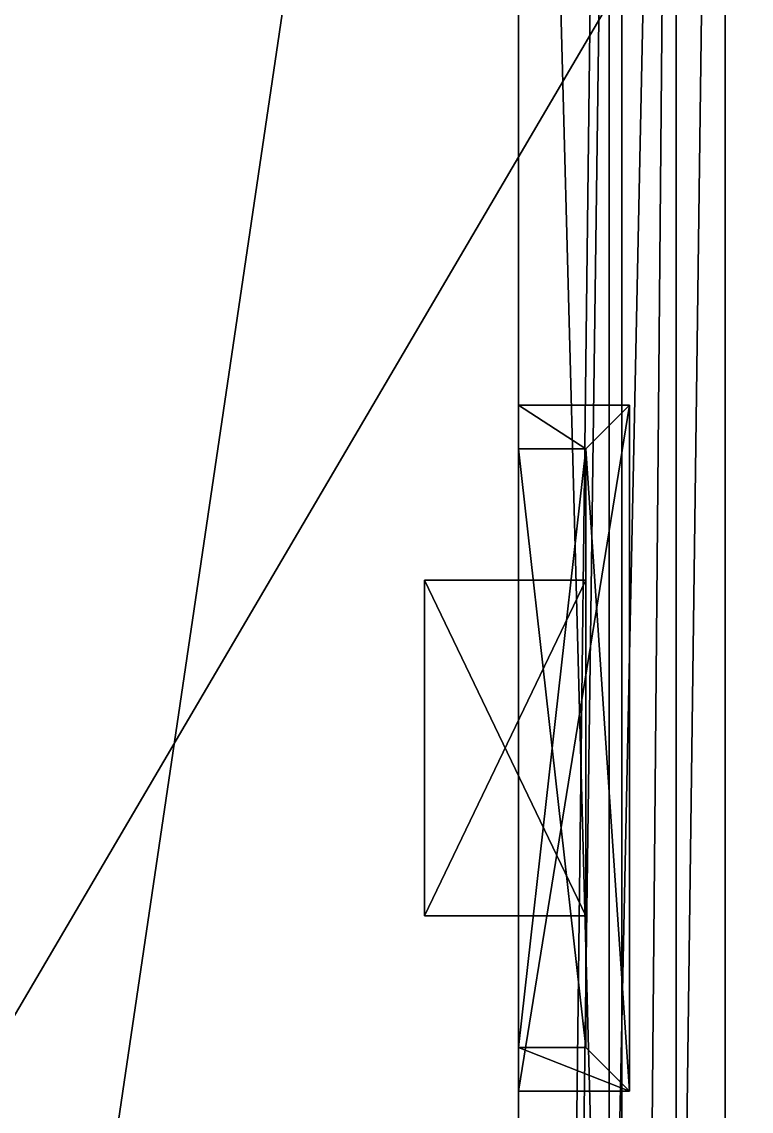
# Model space of a CAD drawing. Header units: metres. Extents: x -124 to 108, y 0 to 201.
# Drawn here: x 68.35 to 68.695, y 26.033 to 26.547 of the extents above; entities that cross this region are included whole.
import ezdxf

# ---------------------------------------------------------------- set-up
doc = ezdxf.new("R2010")
doc.units = ezdxf.units.M
doc.layers.get('0').update_dxf_attribs({"true_color": 0xff5454})

# ---------------------------------------------------------------- blocks, each defined once
blk = doc.blocks.new('window_ii')
for p, q in [((0.02064, 0.52707), (0.02064, 0.06985)), ((0.02064, 0.52707, 0.03175), (0.02064, 0.06985, 0.03175)), ((0.02064, 0.52707), (0.02064, 0.52707, 0.03175)), ((0.30321, 0.52707), (0.02064, 0.52707)), ((0.30321, 0.52707, 0.03175), (0.02064, 0.52707, 0.03175)), ((0.30321, 0.06985), (0.30321, 0.52707)), ((0.30321, 0.52707), (0.30321, 0.52707, 0.03175)), ((0.30321, 0.06985, 0.03175), (0.30321, 0.52707, 0.03175)), ((0.24111, 0.46497, -0.04445), (0.08274, 0.46497, -0.04445)), ((0.24111, 0.46497, 0.03175), (0.08274, 0.46497, 0.03175)), ((0.08274, 0.46497, -0.04445), (0.08274, 0.46497, 0.03175)), ((0.08274, 0.46497, -0.04445), (0.08274, 0.13195, -0.04445)), ((0.08274, 0.46497, 0.03175), (0.08274, 0.13195, 0.03175)), ((0.24111, 0.46497, -0.04445), (0.24111, 0.46497, 0.03175)), ((0.24111, 0.13195, -0.04445), (0.24111, 0.46497, -0.04445)), ((0.24111, 0.13195, 0.03175), (0.24111, 0.46497, 0.03175)), ((0.08274, 0.13195, -0.04445), (0.24111, 0.13195, -0.04445)), ((0.08274, 0.13195, -0.04445), (0.08274, 0.13195, 0.03175)), ((0.08274, 0.13195, 0.03175), (0.24111, 0.13195, 0.03175)), ((0.24111, 0.13195, -0.04445), (0.24111, 0.13195, 0.03175)), ((0, 0.06985), (0, 0.06985, 0.05239)), ((0, 0.06985, 0.05239), (0.32385, 0.06985, 0.05239)), ((0.02064, 0.06985), (0, 0.06985)), ((0, 0.06985), (0, 0)), ((0, 0.06985, 0.05239), (0, 0, 0.05239)), ((0.02064, 0.06985), (0.30321, 0.06985)), ((0.02064, 0.06985, 0.03175), (0.30321, 0.06985, 0.03175)), ((0.02064, 0.06985), (0.02064, 0.06985, 0.03175)), ((0.30321, 0.06985), (0.30321, 0.06985, 0.03175)), ((0.30321, 0.06985), (0.32385, 0.06985)), ((0.32385, 0.06985), (0.32385, 0.06985, 0.05239)), ((0.32385, 0.06985, 0.05239), (0.32385, 0, 0.05239)), ((0.32385, 0.06985), (0.32385, 0)), ((0, 0), (0, 0, 0.05239)), ((0, 0, 0.05239), (0.32385, 0, 0.05239)), ((0, 0), (0.32385, 0)), ((0.32385, 0), (0.32385, 0, 0.05239))]:
    blk.add_line(p, q)
at = {"color": 45, "true_color": 0xaa8f5f}
mesh = blk.add_polyface(dxfattribs=at)
corners = [(0.02064, 0.52707, 0.03175), (0.02064, 0.06985), (0.02064, 0.06985, 0.03175), (0.02064, 0.52707)]
mesh.append_faces([[corners[k] for k in face] for face in [(0, 1, 2), (1, 0, 3)]], dxfattribs={"vtx0": -1, "color": 45})
mesh = blk.add_polyface(dxfattribs=at)
corners = [(0.02064, 0.52707, 0.03175), (0.30321, 0.52707), (0.02064, 0.52707), (0.30321, 0.52707, 0.03175)]
mesh.append_faces([[corners[k] for k in face] for face in [(0, 1, 2), (1, 0, 3)]], dxfattribs={"vtx0": -1, "color": 45})
mesh = blk.add_polyface(dxfattribs=at)
corners = [(0.02064, 0.06985, 0.03175), (0.08274, 0.13195, 0.03175), (0.02064, 0.52707, 0.03175), (0.30321, 0.06985, 0.03175), (0.24111, 0.13195, 0.03175), (0.24111, 0.46497, 0.03175), (0.08274, 0.46497, 0.03175), (0.30321, 0.52707, 0.03175)]
mesh.append_faces([[corners[k] for k in face] for face in [(0, 1, 2), (1, 3, 4), (4, 3, 5), (2, 6, 7), (6, 2, 1), (7, 5, 3)]], dxfattribs={"vtx0": -1, "vtx1": -1, "color": 45})
mesh.append_faces([[corners[k] for k in face] for face in [(1, 0, 3), (7, 6, 5)]], dxfattribs={"vtx0": -1, "vtx2": -1, "color": 45})
mesh = blk.add_polyface(dxfattribs=at)
corners = [(0.30321, 0.52707), (0.30321, 0.06985, 0.03175), (0.30321, 0.06985), (0.30321, 0.52707, 0.03175)]
mesh.append_faces([[corners[k] for k in face] for face in [(0, 1, 2), (1, 0, 3)]], dxfattribs={"vtx0": -1, "color": 45})
mesh = blk.add_polyface(dxfattribs=at)
corners = [(0.24111, 0.46497, 0.03175), (0.08274, 0.46497, -0.04445), (0.24111, 0.46497, -0.04445), (0.08274, 0.46497, 0.03175)]
mesh.append_faces([[corners[k] for k in face] for face in [(0, 1, 2), (1, 0, 3)]], dxfattribs={"vtx0": -1, "color": 45})
mesh = blk.add_polyface(dxfattribs=at)
corners = [(0.08274, 0.46497, -0.04445), (0.08274, 0.13195, 0.03175), (0.08274, 0.13195, -0.04445), (0.08274, 0.46497, 0.03175)]
mesh.append_faces([[corners[k] for k in face] for face in [(0, 1, 2), (1, 0, 3)]], dxfattribs={"vtx0": -1, "color": 45})
at = {"color": 28, "true_color": 0x130f0a}
mesh = blk.add_polyface(dxfattribs=at)
corners = [(0.24111, 0.13195, -0.04445), (0.08274, 0.46497, -0.04445), (0.08274, 0.13195, -0.04445), (0.24111, 0.46497, -0.04445)]
mesh.append_faces([[corners[k] for k in face] for face in [(0, 1, 2), (1, 0, 3)]], dxfattribs={"vtx0": -1, "color": 28})
at = {"color": 45, "true_color": 0xaa8f5f}
mesh = blk.add_polyface(dxfattribs=at)
corners = [(0.24111, 0.46497, 0.03175), (0.24111, 0.13195, -0.04445), (0.24111, 0.13195, 0.03175), (0.24111, 0.46497, -0.04445)]
mesh.append_faces([[corners[k] for k in face] for face in [(0, 1, 2), (1, 0, 3)]], dxfattribs={"vtx0": -1, "color": 45})
mesh = blk.add_polyface(dxfattribs=at)
corners = [(0.08274, 0.13195, 0.03175), (0.24111, 0.13195, -0.04445), (0.08274, 0.13195, -0.04445), (0.24111, 0.13195, 0.03175)]
mesh.append_faces([[corners[k] for k in face] for face in [(0, 1, 2), (1, 0, 3)]], dxfattribs={"vtx0": -1, "color": 45})
mesh = blk.add_polyface(dxfattribs=at)
corners = [(0, 0.06985, 0.05239), (0.02064, 0.06985), (0, 0.06985), (0.02064, 0.06985, 0.03175), (0.30321, 0.06985, 0.03175), (0.32385, 0.06985), (0.30321, 0.06985), (0.32385, 0.06985, 0.05239)]
mesh.append_faces([[corners[k] for k in face] for face in [(0, 1, 2), (4, 5, 6)]], dxfattribs={"vtx0": -1, "color": 45})
mesh.append_faces([[corners[k] for k in face] for face in [(1, 0, 3), (3, 0, 4), (5, 4, 7), (7, 4, 0)]], dxfattribs={"vtx0": -1, "vtx1": -1, "color": 45})
mesh = blk.add_polyface(dxfattribs=at)
corners = [(0, 0.06985, 0.05239), (0, 0), (0, 0, 0.05239), (0, 0.06985)]
mesh.append_faces([[corners[k] for k in face] for face in [(0, 1, 2), (1, 0, 3)]], dxfattribs={"vtx0": -1, "color": 45})
mesh = blk.add_polyface(dxfattribs=at)
corners = [(0.32385, 0, 0.05239), (0, 0.06985, 0.05239), (0, 0, 0.05239), (0.32385, 0.06985, 0.05239)]
mesh.append_faces([[corners[k] for k in face] for face in [(0, 1, 2), (1, 0, 3)]], dxfattribs={"vtx0": -1, "color": 45})
mesh = blk.add_polyface(dxfattribs=at)
corners = [(0.32385, 0), (0, 0.06985), (0, 0), (0.02064, 0.06985), (0.30321, 0.06985), (0.32385, 0.06985)]
mesh.append_faces([[corners[k] for k in face] for face in [(0, 1, 2), (4, 0, 5)]], dxfattribs={"vtx0": -1, "color": 45})
mesh.append_faces([[corners[k] for k in face] for face in [(1, 0, 3), (3, 0, 4)]], dxfattribs={"vtx0": -1, "vtx1": -1, "color": 45})
mesh = blk.add_polyface(dxfattribs=at)
corners = [(0.30321, 0.06985, 0.03175), (0.02064, 0.06985), (0.30321, 0.06985), (0.02064, 0.06985, 0.03175)]
mesh.append_faces([[corners[k] for k in face] for face in [(0, 1, 2), (1, 0, 3)]], dxfattribs={"vtx0": -1, "color": 45})
mesh = blk.add_polyface(dxfattribs=at)
corners = [(0.32385, 0.06985), (0.32385, 0, 0.05239), (0.32385, 0), (0.32385, 0.06985, 0.05239)]
mesh.append_faces([[corners[k] for k in face] for face in [(0, 1, 2), (1, 0, 3)]], dxfattribs={"vtx0": -1, "color": 45})
mesh = blk.add_polyface(dxfattribs=at)
corners = [(0.32385, 0, 0.05239), (0, 0), (0.32385, 0), (0, 0, 0.05239)]
mesh.append_faces([[corners[k] for k in face] for face in [(0, 1, 2), (1, 0, 3)]], dxfattribs={"vtx0": -1, "color": 45})
blk = doc.blocks.new('building_iii')
at = {"color": 35, "true_color": 0x927150}
for p, q in [((0.05943, 3.76709, 5.9182), (0.05943, 0, 5.9182)), ((0.05943, 3.76709, 5.85787), (0.05943, 0, 5.85787)), ((0.10824, 3.71829, 5.80907), (0.10824, 0.0488, 5.80907)), ((0.10824, 3.71829, 5.85787), (0.10824, 0.0488, 5.85787)), ((0.08255, 3.66948, 4.88454), (0.08255, 0.09761, 4.88454)), ((0.08255, 3.66948, 4.93057), (0.08255, 0.09761, 4.93057)), ((0.11418, 3.66948, 4.81518), (0.11418, 0.09761, 4.81518)), ((0.11418, 3.66948, 4.88454), (0.11418, 0.09761, 4.88454)), ((0.15704, 3.66948, 4.93057), (0.15704, 0.09761, 4.93057)), ((0.15704, 3.66948, 5.80907), (0.15704, 0.09761, 5.80907)), ((0.15704, 3.66948, 5.9182), (0.15704, 0.09761, 5.9182)), ((0.15704, 3.66948, 4.81518), (0.15704, 0.09761, 4.81518)), ((0.15704, 3.66948, 5.87216), (0.15704, 0.09761, 5.87216))]:
    blk.add_line(p, q, dxfattribs=at)
at = {"extrusion": (-1, -2.52637e-17, 9.13695e-17)}
blk.add_blockref('window_ii', (-1.36061, 5.17409, -0.15704), dxfattribs=at)
at = {"color": 35, "true_color": 0x927150}
mesh = blk.add_polyface(dxfattribs=at)
corners = [(0.05943, 0, 5.9182), (0.15704, 0.09761, 5.9182), (0.05943, 3.76709, 5.9182), (1.60335, 0, 5.9182), (1.50574, 0.09761, 5.9182), (1.50574, 3.66948, 5.9182), (0.15704, 3.66948, 5.9182), (1.60335, 3.76709, 5.9182)]
mesh.append_faces([[corners[k] for k in face] for face in [(0, 1, 2), (1, 3, 4), (4, 3, 5), (2, 6, 7), (6, 2, 1), (7, 5, 3)]], dxfattribs={"vtx0": -1, "vtx1": -1, "color": 35})
mesh.append_faces([[corners[k] for k in face] for face in [(1, 0, 3), (7, 6, 5)]], dxfattribs={"vtx0": -1, "vtx2": -1, "color": 35})
mesh = blk.add_polyface(dxfattribs=at)
corners = [(0.05943, 3.76709, 5.85787), (0.10824, 3.71829, 5.85787), (0.05943, 0, 5.85787), (1.60335, 3.76709, 5.85787), (1.55455, 3.71829, 5.85787), (1.55455, 0.0488, 5.85787), (0.10824, 0.0488, 5.85787), (1.60335, 0, 5.85787)]
mesh.append_faces([[corners[k] for k in face] for face in [(0, 1, 2), (1, 3, 4), (4, 3, 5), (2, 6, 7), (6, 2, 1), (7, 5, 3)]], dxfattribs={"vtx0": -1, "vtx1": -1, "color": 35})
mesh.append_faces([[corners[k] for k in face] for face in [(1, 0, 3), (7, 6, 5)]], dxfattribs={"vtx0": -1, "vtx2": -1, "color": 35})
mesh = blk.add_polyface(dxfattribs=at)
corners = [(0.05943, 3.76709, 5.9182), (0.05943, 0, 5.85787), (0.05943, 0, 5.9182), (0.05943, 3.76709, 5.85787)]
mesh.append_faces([[corners[k] for k in face] for face in [(0, 1, 2), (1, 0, 3)]], dxfattribs={"vtx0": -1, "color": 35})
mesh = blk.add_polyface(dxfattribs=at)
corners = [(0.10824, 3.71829, 5.85787), (0.10824, 0.0488, 5.80907), (0.10824, 0.0488, 5.85787), (0.10824, 3.71829, 5.80907)]
mesh.append_faces([[corners[k] for k in face] for face in [(0, 1, 2), (1, 0, 3)]], dxfattribs={"vtx0": -1, "color": 35})
mesh = blk.add_polyface(dxfattribs=at)
corners = [(0.10824, 3.71829, 5.80907), (0.15704, 3.66948, 5.80907), (0.10824, 0.0488, 5.80907), (1.55455, 3.71829, 5.80907), (1.50574, 3.66948, 5.80907), (0.15704, 0.09761, 5.80907), (1.55455, 0.0488, 5.80907), (1.50574, 0.09761, 5.80907)]
mesh.append_faces([[corners[k] for k in face] for face in [(0, 1, 2), (1, 3, 4), (2, 5, 6), (5, 2, 1), (6, 4, 3)]], dxfattribs={"vtx0": -1, "vtx1": -1, "color": 35})
mesh.append_faces([[corners[k] for k in face] for face in [(1, 0, 3), (6, 5, 7), (6, 7, 4)]], dxfattribs={"vtx0": -1, "vtx2": -1, "color": 35})
mesh = blk.add_polyface(dxfattribs=at)
corners = [(0.08255, 3.66948, 4.93057), (0.08255, 0.09761, 4.88454), (0.08255, 0.09761, 4.93057), (0.08255, 3.66948, 4.88454)]
mesh.append_faces([[corners[k] for k in face] for face in [(0, 1, 2), (1, 0, 3)]], dxfattribs={"vtx0": -1, "color": 35})
mesh = blk.add_polyface(dxfattribs=at)
corners = [(0.11418, 3.66948, 4.88454), (0.08255, 0.09761, 4.88454), (0.08255, 3.66948, 4.88454), (0.11418, 0.09761, 4.88454)]
mesh.append_faces([[corners[k] for k in face] for face in [(0, 1, 2), (1, 0, 3)]], dxfattribs={"vtx0": -1, "color": 35})
mesh = blk.add_polyface(dxfattribs=at)
corners = [(0.08255, 0.09761, 4.93057), (0.15704, 3.66948, 4.93057), (0.08255, 3.66948, 4.93057), (0.15704, 0.09761, 4.93057)]
mesh.append_faces([[corners[k] for k in face] for face in [(0, 1, 2), (1, 0, 3)]], dxfattribs={"vtx0": -1, "color": 35})
at = {"color": 253, "true_color": 0xc0ab91}
mesh = blk.add_polyface(dxfattribs=at)
corners = [(0.68568, 3.08116), (0.08255, 1.93339), (0.08255, 3.08116), (0.68568, 1.93339), (0.68568, 3.66948), (5.07762, 3.66948), (5.07762, 0.09761), (0.68568, 0.09761)]
mesh.append_faces([[corners[k] for k in face] for face in [(0, 1, 2)]], dxfattribs={"vtx0": -1, "color": 253})
mesh.append_faces([[corners[k] for k in face] for face in [(1, 0, 3)]], dxfattribs={"vtx0": -1, "vtx1": -1, "color": 253})
mesh.append_faces([[corners[k] for k in face] for face in [(3, 0, 4), (3, 4, 5), (3, 5, 6)]], dxfattribs={"vtx0": -1, "vtx2": -1, "color": 253})
mesh.append_faces([[corners[k] for k in face] for face in [(6, 7, 3)]], dxfattribs={"vtx2": -1, "color": 253})
at = {"color": 35, "true_color": 0x927150}
mesh = blk.add_polyface(dxfattribs=at)
corners = [(0.11418, 3.66948, 4.88454), (0.11418, 0.09761, 4.81518), (0.11418, 0.09761, 4.88454), (0.11418, 3.66948, 4.81518)]
mesh.append_faces([[corners[k] for k in face] for face in [(0, 1, 2), (1, 0, 3)]], dxfattribs={"vtx0": -1, "color": 35})
mesh = blk.add_polyface(dxfattribs=at)
corners = [(0.15704, 3.66948, 4.81518), (0.11418, 0.09761, 4.81518), (0.11418, 3.66948, 4.81518), (0.15704, 0.09761, 4.81518)]
mesh.append_faces([[corners[k] for k in face] for face in [(0, 1, 2), (1, 0, 3)]], dxfattribs={"vtx0": -1, "color": 35})
at = {"color": 253, "true_color": 0xc0ab91}
mesh = blk.add_polyface(dxfattribs=at)
corners = [(0.15704, 1.05739, 5.24394), (0.15704, 1.03676, 5.24394), (0.15704, 1.05739, 5.70116), (0.15704, 0.51454, 5.24394), (0.15704, 0.4939, 5.24394), (0.15704, 0.51454, 5.70116), (0.15704, 2.02093, 5.24394), (0.15704, 2.00029, 5.24394), (0.15704, 2.02093, 5.70116), (0.15704, 0.09761, 5.80907), (0.15704, 0.09761, 4.93057), (0.15704, 3.66948, 5.80907), (0.15704, 0.79712, 5.70116), (0.15704, 0.79712, 5.24394), (0.15704, 0.81775, 5.24394), (0.15704, 0.81775, 5.17409), (0.15704, 1.33997, 5.70116), (0.15704, 1.33997, 5.24394), (0.15704, 1.36061, 5.24394), (0.15704, 1.36061, 5.17409), (0.15704, 2.30351, 5.70116), (0.15704, 2.98447, 5.70116), (0.15704, 2.30351, 5.24394), (0.15704, 2.32414, 5.24394), (0.15704, 2.32414, 5.17409), (0.15704, 2.96383, 5.24394), (0.15704, 3.26705, 5.70116), (0.15704, 3.26705, 5.24394), (0.15704, 3.28768, 5.24394), (0.15704, 3.28768, 5.17409), (0.15704, 0.4939, 5.17409), (0.15704, 3.66948, 4.93057), (0.15704, 1.03676, 5.17409), (0.15704, 2.00029, 5.17409), (0.15704, 2.96383, 5.17409), (0.15704, 2.98447, 5.24394)]
mesh.append_faces([[corners[k] for k in face] for face in [(9, 5, 10), (5, 11, 12), (12, 2, 13), (13, 2, 14), (14, 2, 15), (2, 11, 16), (16, 8, 17), (17, 8, 18), (18, 8, 19), (8, 11, 20), (20, 21, 22), (22, 21, 23), (23, 21, 24), (21, 11, 26), (26, 11, 27), (27, 11, 28), (28, 11, 29), (10, 30, 31), (30, 10, 4), (32, 15, 1), (33, 19, 7), (34, 24, 25), (31, 29, 11)]], dxfattribs={"vtx0": -1, "vtx1": -1, "color": 253})
mesh.append_faces([[corners[k] for k in face] for face in [(10, 5, 4), (12, 11, 2), (15, 2, 1), (16, 11, 8), (19, 8, 7), (20, 11, 21), (24, 21, 25), (31, 15, 32), (31, 19, 33), (31, 24, 34)]], dxfattribs={"vtx0": -1, "vtx1": -1, "vtx2": -1, "color": 253})
mesh.append_faces([[corners[k] for k in face] for face in [(5, 9, 11), (31, 30, 15), (31, 32, 19), (31, 33, 24), (31, 34, 29)]], dxfattribs={"vtx0": -1, "vtx2": -1, "color": 253})
mesh.append_faces([[corners[k] for k in face] for face in [(0, 1, 2), (3, 4, 5), (6, 7, 8), (35, 25, 21)]], dxfattribs={"vtx1": -1, "color": 253})
at = {"color": 35, "true_color": 0x927150}
mesh = blk.add_polyface(dxfattribs=at)
corners = [(0.15704, 3.66948, 5.87216), (0.15704, 0.09761, 5.9182), (0.15704, 0.09761, 5.87216), (0.15704, 3.66948, 5.9182)]
mesh.append_faces([[corners[k] for k in face] for face in [(0, 1, 2), (1, 0, 3)]], dxfattribs={"vtx0": -1, "color": 35})
at = {"color": 45, "true_color": 0xaa8f5f}
mesh = blk.add_polyface(dxfattribs=at)
corners = [(1.50574, 0.09761, 5.87216), (0.15704, 3.66948, 5.87216), (0.15704, 0.09761, 5.87216), (1.50574, 3.66948, 5.87216)]
mesh.append_faces([[corners[k] for k in face] for face in [(0, 1, 2), (1, 0, 3)]], dxfattribs={"vtx0": -1, "color": 45})
at = {"color": 35, "true_color": 0x927150}
mesh = blk.add_polyface(dxfattribs=at)
corners = [(0.68568, 3.66948, 4.81518), (0.15704, 0.09761, 4.81518), (0.15704, 3.66948, 4.81518), (0.68568, 0.09761, 4.81518)]
mesh.append_faces([[corners[k] for k in face] for face in [(0, 1, 2), (1, 0, 3)]], dxfattribs={"vtx0": -1, "color": 35})
blk = doc.blocks.new('Component_1')
at = {"rotation": 180.0000000000028}
blk.add_blockref('building_iii', (68.7418, 27.40332, 7.91369), dxfattribs=at)
mesh = blk.add_polyface()
corners = [(98.86382, 30.90943), (89.72458, 8.97414), (87.54792, 30.90943), (96.81656, 14.09376), (98.49613, 14.09376), (98.49613, 12.41418), (96.81656, 12.41418), (101.26571, 8.97414), (98.86382, 23.10458), (101.26571, 23.10458), (-20.48834, 200.88404), (-36.24358, 166.55998), (-36.24358, 200.88404), (-62.79831, 120.04618), (-62.79831, 166.55998), (-62.79831, 96.83693), (-62.79831, 69.07212), (28.08288, 69.07212), (-20.48834, 166.55998), (4.43169, 132.29998), (4.43169, 166.55998), (28.08288, 132.29998), (28.08288, 88.43058), (52.93519, 88.43058), (28.08288, 66.46069), (35.93148, 66.46069), (35.93148, 59.92978), (58.51179, 70.26628), (71.21366, 59.92978), (58.51179, 82.925), (78.99404, 70.26628), (71.21366, 47.17263), (86.71084, 98.93586), (52.93519, 98.93586), (78.99404, 82.925), (35.93148, 45.54226), (35.93148, 47.17263), (35.93148, 32.38526), (35.93148, 12.89956), (56.22833, 30.6197), (71.01431, 30.6197), (71.01431, 7.874), (89.72458, 7.874), (86.71084, 60.80206), (87.54792, 60.80206), (29.12428, 8.34505), (29.12428, 12.89956), (56.22833, 8.34505), (30.86418, 32.38526), (30.86418, 45.54226), (-93.47567, 160.29618), (-109.82831, 96.83693), (-109.82831, 160.29618), (-93.47567, 120.04618)]
mesh.append_faces([[corners[k] for k in face] for face in [(7, 8, 9), (10, 11, 12), (11, 13, 14), (19, 18, 20), (32, 23, 33), (31, 35, 36), (2, 43, 44), (38, 45, 46), (35, 48, 49), (50, 51, 52)]], dxfattribs={"vtx0": -1})
mesh.append_faces([[corners[k] for k in face] for face in [(0, 1, 2), (3, 0, 4), (4, 0, 5), (1, 6, 7), (6, 1, 3), (8, 5, 0), (15, 11, 16), (16, 11, 17), (18, 11, 10), (17, 23, 24), (24, 23, 25), (25, 23, 26), (26, 27, 28), (27, 23, 29), (28, 30, 31), (29, 32, 34), (34, 32, 30), (37, 31, 38), (39, 31, 40), (40, 31, 41), (41, 31, 42), (43, 30, 32), (42, 2, 1), (45, 38, 47), (47, 38, 39), (48, 35, 37), (51, 53, 15)]], dxfattribs={"vtx0": -1, "vtx1": -1})
mesh.append_faces([[corners[k] for k in face] for face in [(1, 0, 3), (7, 5, 8), (13, 11, 15), (17, 11, 18), (17, 18, 19), (26, 23, 27), (23, 32, 29), (35, 31, 37), (38, 31, 39), (42, 31, 30), (42, 30, 2), (2, 30, 43)]], dxfattribs={"vtx0": -1, "vtx1": -1, "vtx2": -1})
mesh.append_faces([[corners[k] for k in face] for face in [(7, 6, 5), (17, 19, 21), (17, 21, 22), (17, 22, 23), (28, 27, 30), (51, 50, 53), (15, 53, 13)]], dxfattribs={"vtx0": -1, "vtx2": -1})
mesh = blk.add_polyface()
corners = [(63.66418, 30.6197, 17.97526), (56.22833, 6.18605, 17.97526), (56.22833, 30.6197, 17.97526), (71.01431, 18.10703, 17.97526), (65.50251, 7.874, 17.97526), (63.66418, 18.10703, 17.97526), (71.01431, 7.874, 17.97526), (45.66035, 0, 17.97526), (45.66035, 6.18605, 17.97526), (65.50251, 0, 17.97526)]
mesh.append_faces([[corners[k] for k in face] for face in [(0, 1, 2), (4, 3, 6), (1, 7, 8)]], dxfattribs={"vtx0": -1})
mesh.append_faces([[corners[k] for k in face] for face in [(3, 4, 5), (7, 1, 9), (5, 1, 0), (9, 5, 4)]], dxfattribs={"vtx0": -1, "vtx1": -1})
mesh.append_faces([[corners[k] for k in face] for face in [(9, 1, 5)]], dxfattribs={"vtx0": -1, "vtx1": -1, "vtx2": -1})
mesh = blk.add_polyface()
corners = [(71.01431, 30.6197, 7.91369), (63.66418, 18.10703, 7.91369), (63.66418, 30.6197, 7.91369), (71.01431, 18.10703, 7.91369)]
mesh.append_faces([[corners[k] for k in face] for face in [(0, 1, 2), (1, 0, 3)]], dxfattribs={"vtx0": -1})

msp = doc.modelspace()

# ---------------------------------------------------------------- block references
msp.add_blockref('Component_1', (0, 0))

doc.saveas('drawing.dxf')
